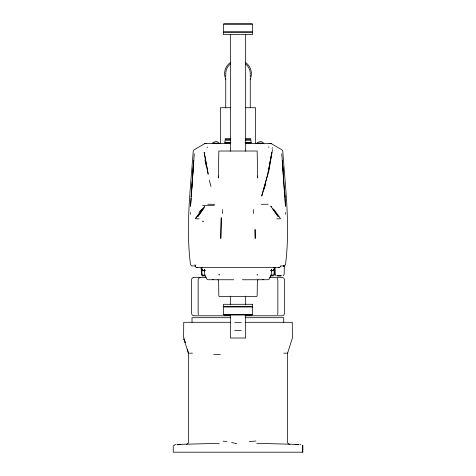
<?xml version="1.0" encoding="UTF-8"?>
<svg xmlns="http://www.w3.org/2000/svg" width="476" height="476" viewBox="0 0 476 476"><rect width="100%" height="100%" fill="white"/><g stroke="black" fill="none" stroke-linecap="round" stroke-linejoin="round"><path stroke-width="0.71" d="M302.76 452.2L302.76 445.28L302.76 452.2L173.24 452.2L173.24 445.28M190.614 214.146L190.614 212.534M271.011 270.57A0.768 0.756 -90 0 0 271.76 269.821C271.832 269.404 271.028 271.528 271.612 270.005C270.677 271.255 272.332 269.66 270.999 270.773M204.972 270.773L204.507 270.707L204.817 270.66L204.394 269.892L204.942 270.624L204.24 269.821A0.768 0.756 -90 0 0 204.989 270.57M272.254 270.57L271.195 270.57L271.552 270.148M204.484 270.41L204.359 269.975M220.923 238.381L221.245 217.8M253.595 213.593L253.666 209.571M274.069 267.506C273.98 269.94 275.503 276.342 270.874 275.17M284.339 265.673L284.124 274.438L283.345 275.735M220.691 238.381L221.245 217.824M204.817 274.92L204.519 271.052M193.631 160.686L190.543 206.322L191.12 198.189M194.262 153.802L191.203 196.761L193.738 160.686M271.189 274.914L271.469 271.04M201.419 274.819L201.217 267.476L201.574 275.182L202.496 275.884L205.198 275.937M272.522 149.529L268.571 172.419M272.129 148.429L272.373 147.524M265.715 183.909L264.257 189.037M287.581 353.263L292.413 337.906L292.252 322.3L245.205 322.3M218.532 176.352L218.633 176.055L218.335 177.953L218.841 151.017L257.159 151.017L257.665 177.953L257.367 176.055L257.468 176.352M277.544 314.636L277.853 313.488L277.853 279.769L277.175 278.139M213.712 354.471L220.364 354.447M271.481 270.392L271.201 270.612M280.775 266.477L279.335 267.506L196.665 267.506L195.636 267.101L195.136 266.09M271.028 275.449L269.148 279.144L268.274 279.721L242.296 279.769M197.986 216.628L203.079 208.91M204.329 207.655L199.724 213.825L195.535 218.424L202.139 209.345M198.932 212.236L204.615 206.572L204.347 206.834M279.263 267.304L278.752 267.506M177.792 444.804L180.886 444.334M230.64 143.353L205.198 143.377L194 149.857L193.25 151.029C190.471 188.758 185.717 226.82 190.477 264.573L191.632 265.923L195.553 265.971M213.028 142.36L216.36 141.509L218.526 142.36M257.474 142.36L260.812 141.509L262.972 142.36M204.692 143.568L206.257 143.353M206.227 277.466L193.613 277.466L192.215 278.139L191.626 279.174L191.548 313.488L192.215 315.112L193.928 315.784M280.447 265.971L284.368 265.923L285.523 264.573C290.283 226.82 285.529 188.758 282.75 151.029L282 149.857L270.802 143.377L245.36 143.353M263.341 279.585L262.615 279.769M193.613 277.466L193.244 277.544M283.851 265.846L283.279 265.971L284.368 265.923L283.916 265.971M200.45 277.466L198.819 278.139L198.147 279.769L198.147 313.488L198.456 314.636M258.135 279.769L257.373 280.519L257.171 295.876L256.403 296.625L219.216 296.524L218.829 295.876L218.627 280.519L217.865 279.769M280.745 275.866L279.906 275.937M249.121 441.609L255.969 441.032M283.678 265.971L284.368 265.923M175.15 444.489L176.043 444.465M177.072 444.435L219.257 443.329M189.478 353.204L192.435 353.162M261.27 204.287L268.149 204.263M202.621 205.632L214.283 205.614M276.824 218.835L280.066 218.829M223.821 23.8L252.179 23.8M230.604 107.719L220.376 107.719L220.376 143.823M245.396 107.719L255.624 107.719L255.624 143.823M225.089 138.373L230.795 138.373M245.205 138.373L250.911 138.373M225.089 139.522L230.664 139.522M245.336 139.522L250.911 139.522M230.699 140.212L225.011 140.212L225.011 142.508M245.301 140.212L250.989 140.212L250.989 142.508M224.94 142.508L230.949 142.508M245.051 142.508L251.06 142.508M224.589 142.865L229.896 142.865M246.104 142.865L251.411 142.865M212.171 143.133L219.376 143.133M256.623 143.133L263.829 143.133M203.746 270.57L204.805 270.57M203.746 270.79L204.734 270.79M271.266 270.79L272.254 270.79M205.126 275.17C200.527 276.348 201.991 269.94 201.931 267.506M270.469 275.937L273.504 275.884L274.813 274.432L274.783 267.476M269.594 277.466L282.405 277.466L283.785 278.139L284.374 279.174L284.452 313.488L283.785 315.112L282.661 315.707M233.704 279.769L207.726 279.721L206.852 279.144L204.972 275.491M223.821 315.023L252.179 315.023M194.279 315.784L229.741 315.784M245.104 315.784L282.066 315.784M230.646 317.7L192.018 317.7L192.018 322.3M245.039 317.7L283.714 317.7L283.714 322.3M230.795 322.3L183.748 322.3L183.587 337.906L184.218 337.96M234.662 322.686L241.338 322.686M234.662 330.35L241.338 330.35M195.934 218.829L199.176 218.835M207.851 204.263L214.73 204.287M269.743 143.353L271.308 143.568M283.761 353.162L286.594 353.204M256.743 443.329L298.928 444.435M299.957 444.465L300.85 444.489M295.114 444.334L298.208 444.804M279.317 275.937L276.907 275.794A1.821 0.518 20.6 0 1 277.496 275.788L281.923 275.818M269.136 143.365L269.345 143.413M202.496 275.884L203.002 275.937M195.083 265.971L195.457 266.019M197.248 267.506L196.737 267.304M213.385 279.769L212.659 279.585M223.054 441.127L226.933 441.621M202.74 270.618L202.163 270.267L202.99 270.725L202.33 270.713L202.996 270.749L202.163 270.267L202.984 270.701L202.24 270.701L203.157 270.57A0.768 0.756 -90 0 1 202.401 269.821L202.556 270.428L202.365 270.094M202.972 270.677C201.937 270.178 202.294 270.059 202.33 269.94M231.574 442.502L236.709 443.638M275.907 275.735L275.128 274.438L274.955 267.47M204.496 270.326L204.609 270.445A1.154 0.738 -9.5 0 1 204.406 270.029L204.406 270.029M273.688 209.137L280.471 218.43L274.89 212.07L270.915 206.292L271.082 206.757M272.921 208.905L278.014 216.634M202.562 270.297L202.365 269.975L202.52 270.261A0.815 0.779 36.4 0 1 202.359 269.862L202.484 270.184M183.879 338.835L188.419 353.263L187.49 349.628M270.993 206.519L271.112 206.881M209.297 180.178L211.011 186.521M204.942 159.704L205.953 165.315M195.005 264.71L195.118 265.322M281.738 153.802L283.262 171.289M255.315 238.381L255.071 229.408L255.076 238.381M222.334 209.571L222.405 213.605M285.386 212.534L285.386 214.146M287.433 352.847L287.433 441.895A2.297 2.297 0 0 0 289.67 444.191M250.263 75.381L250.263 76.713M250.263 78.385L250.263 107.754M245.664 34.528L245.664 151.201M245.664 296.114L245.664 304.289M245.664 315.023L245.664 338.014L230.336 338.014L230.336 315.023M230.336 34.528L230.336 151.201M230.336 296.114L230.336 304.289M225.737 75.381L225.737 76.713M225.737 78.385L225.737 107.754M188.567 352.847L188.567 441.895A2.297 2.297 0 0 1 186.33 444.191M225.814 74.988A12.263 12.263 0 0 1 230.354 64.028M245.646 64.028A12.263 12.263 0 0 1 250.186 74.988M245.527 62.511A13.411 13.411 0 0 1 250.174 79.248M225.826 79.248A13.411 13.411 0 0 1 230.473 62.511M203.038 221.102L203.038 221.471A14.589 2.624 -88.1 0 1 203.026 221.834L203.038 221.102M271.475 270.642L271.159 270.755L271.445 270.66M271.671 269.827L271.629 270.154L271.695 269.85M273.26 270.612L272.843 270.57A0.768 0.756 -90 0 0 273.599 269.821C273.956 269.862 273.581 270.88 273.474 270.57C272.95 270.243 274.825 270.136 273.004 270.731L273.783 270.017A1.226 0.726 -6.5 0 1 273.444 270.428L273.26 270.612M174.317 445.06L174.293 445.256A0.649 0.649 0 0 1 174.353 444.989L174.317 445.06M268.839 147.03L268.803 147.274A22.652 7.878 51.4 0 1 268.839 147.03M271.814 152.403L267.839 174.085L261.764 195.981L267.839 174.085L271.814 152.403M273.67 269.815L273.468 270.267L273.682 269.803M204.513 270.624L204.841 270.761L204.513 270.648M273.623 269.886L273.504 270.195L273.623 269.886M273.855 270.505L273.063 270.773L273.855 270.505M257.498 274.854L257.105 274.825L257.498 274.854M271.409 270.416L271.094 270.594L271.409 270.416M273.795 270.57L273.48 270.654L273.795 270.57M219.424 274.819L218.895 274.825L219.424 274.819M277.205 275.497L278.287 275.449L277.205 275.497M202.217 270.433L202.52 270.654L202.217 270.416M279.692 267.458L279.335 267.506L279.709 267.458M252.56 24.181L223.44 24.181L223.44 31.844L252.56 31.844L252.56 24.181M252.56 32.231L223.44 32.231L223.44 34.528L252.56 34.528L252.56 32.231M252.56 304.289L223.44 304.289L223.44 306.592L252.56 306.592L252.56 304.289M252.56 306.972L223.44 306.972L223.44 314.636L252.56 314.636L252.56 306.972M196.945 267.506L196.642 267.458L196.945 267.506M256.754 275.515L256.754 275.515M185.146 342.369L183.926 338.876L185.128 342.369M208.161 174.085L204.186 152.403L208.161 174.085M207.197 147.274L207.161 147.03A22.652 7.878 -51.4 0 1 207.197 147.274M283.66 180.047L282.262 160.686L284.797 196.761L283.66 180.047M284.945 196.761L284.499 188.799L285.457 206.322L284.945 196.761"/></g></svg>
